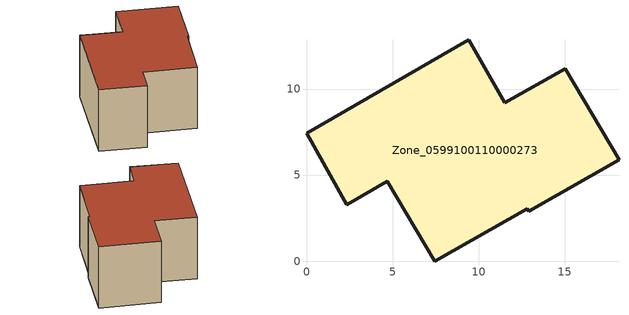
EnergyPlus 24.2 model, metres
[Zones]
Zone_0599100110000273
 floor ground (C_G): 15.04,11.19 18.16,5.89 12.92,2.91 12.83,3.03 7.44,0 4.7,4.64 2.34,3.29 0,7.44 9.43,12.86 11.51,9.19 z0
 wall outside (C_F): 2.34,3.29 4.7,4.64 7.44,0 12.83,3.03 12.92,2.91 18.16,5.89 15.04,11.19 11.51,9.19 9.43,12.86 0,7.44 2.34,3.29 z0:6.79
 roof outside (C_R): 11.51,9.19 9.43,12.86 0,7.44 2.34,3.29 4.7,4.64 7.44,0 12.83,3.03 12.92,2.91 18.16,5.89 15.04,11.19 z6.79
[BUILDING]
Pand.0599100110000273: North Axis=0; Terrain=City; Loads Convergence Tolerance Value=0.04; Temperature Convergence Tolerance Value=0.4; Solar Distribution=FullExterior; Maximum Number of Warmup Days=25; Minimum Number of Warmup Days=1
[Site:Location]
Rotterdam.The.Hague.AP_ZH_NLD Design_Conditions: Latitude=51.96; Longitude=4.45; Time Zone=1; Elevation=-4.5
[SITE:GROUNDTEMPERATURE:BUILDINGSURFACE]
18, 18, 18, 18, 18, 18, 18, 18, 18, 18, 18, 18
[MATERIAL] Thermal Absorptance=0.9; Solar Absorptance=0.7; Visible Absorptance=0.7
Name | Roughness | Thickness | Conductivity | Density | Specific Heat
G.D.2015-2018 | MediumSmooth | 0.15 | 0.0428571 | 540 | 1210
F.D.2015-2018 | Rough | 0.3 | 0.0666667 | 1920 | 840
R.D.2015-2018 | MediumRough | 0.2 | 0.0333333 | 1500 | 1000
[CONSTRUCTION]
C_G: G.D.2015-2018
C_F: F.D.2015-2018
C_R: R.D.2015-2018
[ZONE]
Zone_0599100110000273: Type=1; Multiplier=1; Ceiling Height=Autocalculate; Volume=Autocalculate; Floor Area=autocalculate; Part of Total Floor Area=Yes
[ZONEINFILTRATION:DESIGNFLOWRATE]
Infil_Zone_0599100110000273: Zone or ZoneList or Space or SpaceList=Zone_0599100110000273; Schedule=AlwaysOn; Design Flow Rate Calculation Method=Flow/Area; Flow Rate per Floor Area=0.0021; Constant Term Coefficient=1; Temperature Term Coefficient=0; Velocity Term Coefficient=0; Velocity Squared Term Coefficient=0
[HVACTEMPLATE:ZONE:IDEALLOADSAIRSYSTEM]
Zone_0599100110000273: Maximum Heating Supply Air Temperature=50; Minimum Cooling Supply Air Temperature=13; Maximum Heating Supply Air Humidity Ratio=0.0156; Minimum Cooling Supply Air Humidity Ratio=0.0077; Heating Limit=NoLimit; Cooling Limit=NoLimit; Dehumidification Control Type=ConstantSensibleHeatRatio; Cooling Sensible Heat Ratio=0.7; Dehumidification Setpoint=60; Humidification Control Type=None; Humidification Setpoint=30; Outdoor Air Method=None; Outdoor Air Flow Rate per Person=0.00944; Outdoor Air Flow Rate per Zone Floor Area=0; Outdoor Air Flow Rate per Zone=0; Demand Controlled Ventilation Type=None; Outdoor Air Economizer Type=NoEconomizer; Heat Recovery Type=None; Sensible Heat Recovery Effectiveness=0.7; Latent Heat Recovery Effectiveness=0.65
[ZONECONTROL:THERMOSTAT]
ThermostatControl_Zone_0599100110000273: Zone or ZoneList=Zone_0599100110000273; Control Type Schedule=DualSetpointControlType; Control 1=Thermostat_Zone_0599100110000273; Temperature Difference Between Cutout And Setpoint=0
[THERMOSTATSETPOINT:DUALSETPOINT]
Thermostat_Zone_0599100110000273: Heating Setpoint Temperature Schedule=HeatingSetpoint_Zone_0599100110000273; Cooling Setpoint Temperature Schedule=CoolingSetpoint_Zone_0599100110000273
[SCHEDULE:COMPACT]
HeatingSetpoint_Zone_0599100110000273: Through: 12/31, For: AllDays, Until: 24:00, 21
CoolingSetpoint_Zone_0599100110000273: Through: 12/31, For: AllDays, Until: 24:00, 24
DualSetpointControlType: Through: 12/31, For: AllDays, Until: 24:00, 4
AlwaysOn: Through: 12/31, For: AllDays, Until: 24:00, 1
